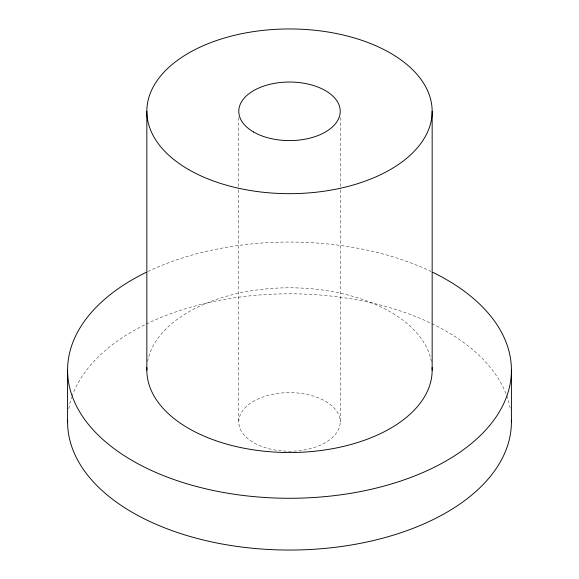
<?xml version="1.0" encoding="UTF-8"?>
<svg xmlns="http://www.w3.org/2000/svg" width="579" height="579" viewBox="0 0 579 579"><rect width="100%" height="100%" fill="white"/><g stroke="black" fill="none" stroke-linecap="round" stroke-linejoin="round"><path stroke-width="0.43" stroke-dasharray="2.9 2.17" d="M340.22 117.631L340.22 188.964M340.22 189.869L340.22 421.932A50.72 29.283 0 0 1 264.14 447.292A50.72 29.283 0 0 1 264.14 396.572A50.72 29.283 0 0 1 340.22 421.932M238.78 117.631L238.78 188.964M238.78 189.869L238.78 421.932M68.763 408.731A221.916 128.118 0 0 1 71.716 397.332M72.013 396.463A221.916 128.118 0 0 1 145.495 324.45M146.284 324.059A221.916 128.118 0 0 1 431.116 323.285M431.912 323.675A221.916 128.118 0 0 1 506.357 394.74M506.676 395.602A221.916 128.118 0 0 1 510.237 408.731M147.884 271.522A221.916 128.118 0 0 1 431.116 271.522M147.623 361.564A142.658 82.363 0 0 1 289.5 287.799A142.658 82.363 0 0 1 431.377 361.564"/><path stroke-width="0.87" d="M511.416 370.162L511.416 421.932M432.158 111.313L432.158 370.162M146.842 111.313L146.842 370.162M67.584 370.162L67.584 421.932M511.395 420.18A221.916 128.118 0 0 1 289.5 550.05A221.916 128.118 0 0 1 67.605 420.18M432.716 272.289A221.916 128.118 0 0 1 450.744 458.184A221.916 128.118 0 0 1 128.256 458.184A221.916 128.118 0 0 1 146.284 272.289M432.086 367.593A142.658 82.363 0 0 1 289.5 452.525A142.658 82.363 0 0 1 146.914 367.593M188.624 169.553A142.658 82.363 0 0 0 427.295 132.627A142.658 82.363 0 0 0 252.574 31.758A142.658 82.363 0 0 0 188.624 169.553M253.631 132.019A50.72 29.283 0 0 0 338.498 118.89A50.72 29.283 0 0 0 276.371 83.029A50.72 29.283 0 0 0 253.631 132.019"/></g></svg>
